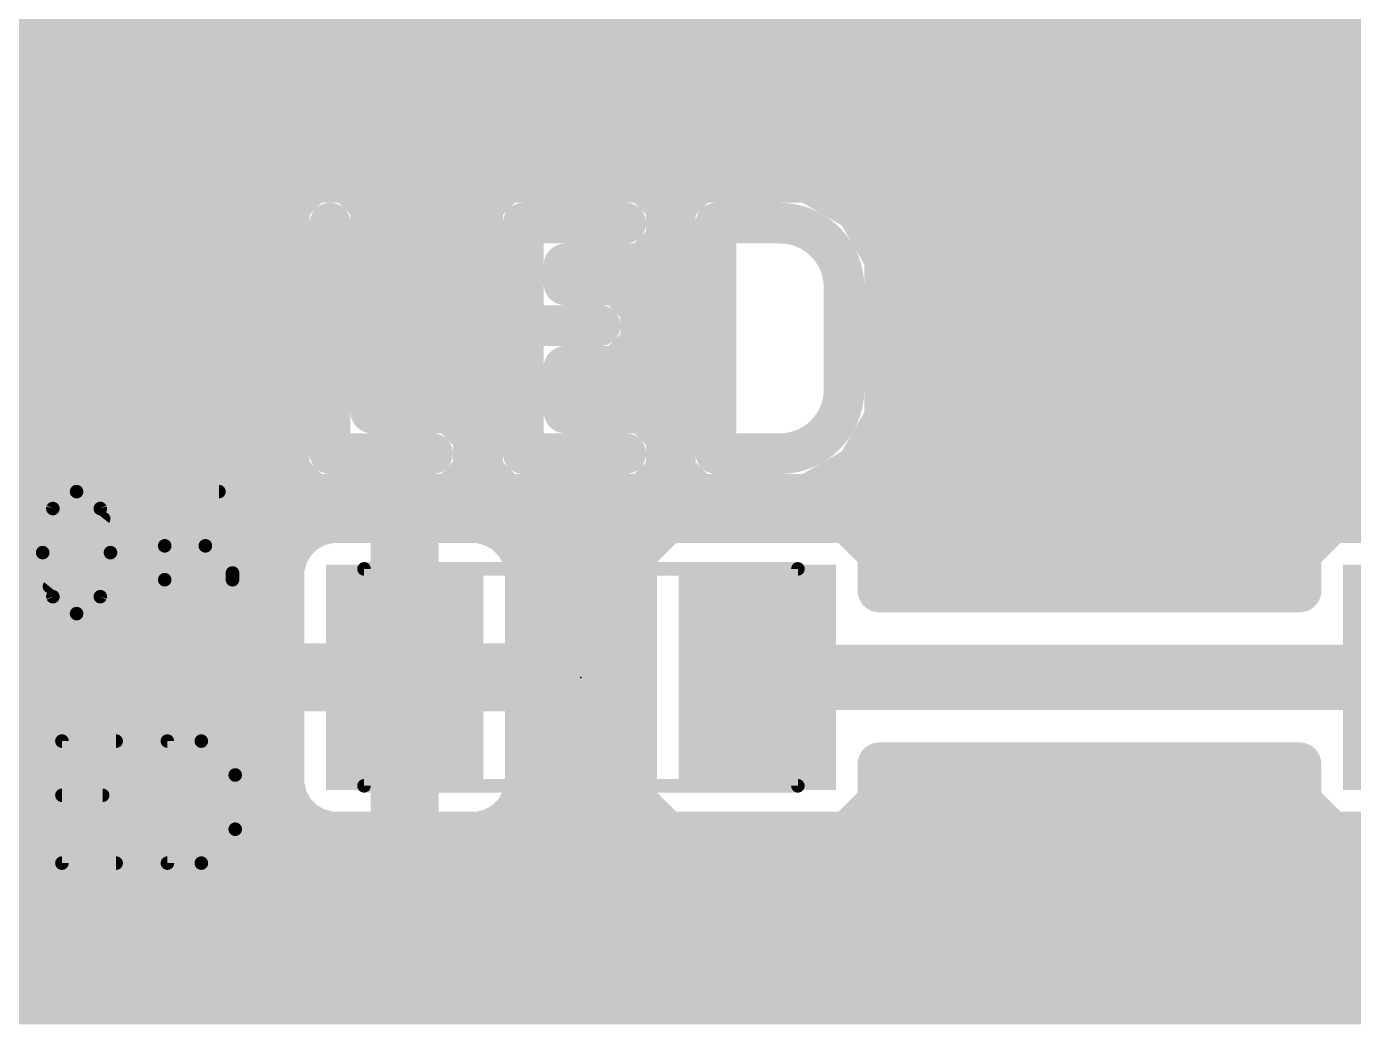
# Model space of a CAD drawing. Extents: x -2.6 to 72.5, y 2.5 to 55.9.
# Drawn here: x 18.3 to 30.73, y 22.15 to 31.5 of the extents above; entities that cross this region are included whole.
import ezdxf

# ---------------------------------------------------------------- set-up
doc = ezdxf.new("R2010")
doc.units = 0
for name, color, linetype in [('1', 12, 'CONTINUOUS'), ('21', 253, 'CONTINUOUS'), ('23', 53, 'CONTINUOUS'), ('25', 253, 'CONTINUOUS'), ('27', 253, 'CONTINUOUS'), ('29', 253, 'CONTINUOUS'), ('31', 253, 'CONTINUOUS'), ('41', 12, 'CONTINUOUS')]:
    doc.layers.add(name, color=color, linetype=linetype)

# ---------------------------------------------------------------- blocks, each defined once
blk = doc.blocks.new('RECT')
blk.add_solid([(-0.5, -0.5), (0.5, -0.5), (-0.5, 0.5), (0.5, 0.5)])

msp = doc.modelspace()

# ---------------------------------------------------------------- linework, layer by layer
at = {"layer": '1'}
for points, const_width in [([(5.0927, 31.6992), (39.8207, 31.6992)], 0.4064), ([(5.0927, 31.2928), (39.4143, 31.2928)], 0.4064), ([(5.0927, 30.8864), (39.0079, 30.8864)], 0.4064), ([(5.0927, 30.48), (38.6015, 30.48)], 0.4064), ([(5.0927, 30.0736), (38.1951, 30.0736)], 0.4064), ([(20.9824, 30.0482), (20.7518, 29.8176)], 0.4064), ([(21.3086, 30.0482), (20.9824, 30.0482)], 0.4064), ([(21.5392, 29.8176), (21.3086, 30.0482)], 0.4064), ([(22.7919, 30.0482), (22.5613, 29.8176)], 0.4064), ([(24.0776, 30.0482), (22.7919, 30.0482)], 0.4064), ([(24.3082, 29.8176), (24.0776, 30.0482)], 0.4064), ([(24.5964, 30.0482), (24.3658, 29.8176)], 0.4064), ([(25.6254, 30.0482), (24.5964, 30.0482)], 0.4064), ([(26.0864, 29.782), (25.6254, 30.0482)], 0.4064), ([(20.7518, 29.8176), (20.7518, 27.3324)], 0.4064), ([(21.5392, 27.8892), (21.5392, 29.8176)], 0.4064), ([(22.5613, 29.8176), (22.5613, 27.3324)], 0.4064), ([(24.3082, 29.4914), (24.3082, 29.8176)], 0.4064), ([(24.3658, 29.8176), (24.3658, 27.3324)], 0.4064), ([(26.3526, 29.321), (26.0864, 29.782)], 0.4064), ([(26.0864, 29.782), (26.0864, 29.782)], 0.4064), ([(26.0864, 29.782), (26.0864, 29.782)], 0.4064), ([(5.0927, 29.6672), (20.7518, 29.6672)], 0.4064), ([(21.5392, 29.6672), (22.5613, 29.6672)], 0.4064), ([(24.3082, 29.6672), (24.3658, 29.6672)], 0.4064), ([(26.1527, 29.6672), (37.7887, 29.6672)], 0.4064), ([(24.0776, 29.2608), (24.3082, 29.4914)], 0.4064), ([(5.0927, 29.2608), (20.7518, 29.2608)], 0.4064), ([(21.5392, 29.2608), (22.5613, 29.2608)], 0.4064), ([(23.3487, 29.0886), (23.3487, 29.2608)], 0.4064), ([(23.3487, 29.2608), (24.0776, 29.2608)], 0.4064), ([(24.0776, 29.2608), (24.3658, 29.2608)], 0.4064), ([(26.3526, 29.321), (26.3526, 29.321)], 0.4064), ([(26.3526, 29.2179), (26.3526, 29.321)], 0.4064), ([(26.3526, 29.2608), (37.3823, 29.2608)], 0.4064), ([(26.3526, 27.829), (26.3526, 29.2179)], 0.4064), ([(23.8377, 29.0886), (23.3487, 29.0886)], 0.4064), ([(24.0684, 28.858), (23.8377, 29.0886)], 0.4064), ([(5.0927, 28.8544), (20.7518, 28.8544)], 0.4064), ([(21.5392, 28.8544), (22.5613, 28.8544)], 0.4064), ([(24.0684, 28.5319), (24.0684, 28.858)], 0.4064), ([(24.0684, 28.8544), (24.3658, 28.8544)], 0.4064), ([(26.3526, 28.8544), (36.9759, 28.8544)], 0.4064), ([(23.8377, 28.3012), (24.0684, 28.5319)], 0.4064), ([(5.0927, 28.448), (20.7518, 28.448)], 0.4064), ([(21.5392, 28.448), (22.5613, 28.448)], 0.4064), ([(23.9845, 28.448), (24.3658, 28.448)], 0.4064), ([(26.3526, 28.448), (36.5695, 28.448)], 0.4064), ([(23.3487, 27.8892), (23.3487, 28.3012)], 0.4064), ([(23.3487, 28.3012), (23.8377, 28.3012)], 0.4064), ([(5.0927, 28.0416), (20.7518, 28.0416)], 0.4064), ([(21.5392, 28.0416), (22.5613, 28.0416)], 0.4064), ([(23.3487, 28.0416), (24.3658, 28.0416)], 0.4064), ([(26.3526, 28.0416), (36.1631, 28.0416)], 0.4064), ([(22.2681, 27.8892), (21.5392, 27.8892)], 0.4064), ([(22.4988, 27.6586), (22.2681, 27.8892)], 0.4064), ([(24.0776, 27.8892), (23.3487, 27.8892)], 0.4064), ([(24.3082, 27.6586), (24.0776, 27.8892)], 0.4064), ([(26.0864, 27.368), (26.3526, 27.829)], 0.4064), ([(22.4988, 27.3324), (22.4988, 27.6586)], 0.4064), ([(24.3082, 27.3324), (24.3082, 27.6586)], 0.4064), ([(5.0927, 27.6352), (20.7518, 27.6352)], 0.4064), ([(22.4988, 27.6352), (22.5613, 27.6352)], 0.4064), ([(24.3082, 27.6352), (24.3658, 27.6352)], 0.4064), ([(26.2407, 27.6352), (35.7567, 27.6352)], 0.4064), ([(20.7518, 27.3324), (20.9824, 27.1018)], 0.4064), ([(22.2681, 27.1018), (22.4988, 27.3324)], 0.4064), ([(22.5613, 27.3324), (22.7919, 27.1018)], 0.4064), ([(24.0776, 27.1018), (24.3082, 27.3324)], 0.4064), ([(24.3658, 27.3324), (24.5964, 27.1018)], 0.4064), ([(25.6254, 27.1018), (26.0864, 27.368)], 0.4064), ([(26.0864, 27.368), (26.0864, 27.368)], 0.4064), ([(26.0864, 27.368), (26.0864, 27.368)], 0.4064), ([(5.0927, 27.2288), (20.8554, 27.2288)], 0.4064), ([(22.3951, 27.2288), (22.6649, 27.2288)], 0.4064), ([(24.2046, 27.2288), (24.4694, 27.2288)], 0.4064), ([(25.8454, 27.2288), (35.3503, 27.2288)], 0.4064), ([(20.9824, 27.1018), (22.2681, 27.1018)], 0.4064), ([(22.7919, 27.1018), (23.1181, 27.1018)], 0.4064), ([(23.1181, 27.1018), (24.0776, 27.1018)], 0.4064), ([(24.5964, 27.1018), (25.1961, 27.1018)], 0.4064), ([(25.1961, 27.1018), (25.1961, 27.1018)], 0.4064), ([(25.1961, 27.1018), (25.6254, 27.1018)], 0.4064), ([(5.0927, 26.8224), (21.0069, 26.8224)], 0.4064), ([(21.0129, 26.8259), (20.8971, 26.759)], 0.4064), ([(21.1421, 26.8605), (21.0129, 26.8259)], 0.4064), ([(21.7297, 26.8605), (21.1421, 26.8605)], 0.4064), ([(21.7297, 25.5143), (21.7297, 26.8605)], 0.4064), ([(21.7297, 26.8224), (21.9583, 26.8224)], 0.4064), ([(22.5459, 26.8605), (21.9583, 26.8605)], 0.4064), ([(21.9583, 26.8605), (21.9583, 25.5143)], 0.4064), ([(22.6751, 26.8259), (22.5459, 26.8605)], 0.4064), ([(22.7909, 26.759), (22.6751, 26.8259)], 0.4064), ([(22.6811, 26.8224), (24.2625, 26.8224)], 0.4064), ([(24.3006, 26.8605), (24.003, 26.5629)], 0.4064), ([(25.9914, 26.8605), (24.3006, 26.8605)], 0.4064), ([(26.289, 26.5629), (25.9914, 26.8605)], 0.4064), ([(26.0295, 26.8224), (30.4855, 26.8224)], 0.4064), ([(30.5236, 26.8605), (30.226, 26.5629)], 0.4064), ([(32.2144, 26.8605), (30.5236, 26.8605)], 0.4064), ([(20.8025, 26.6644), (20.7356, 26.5486)], 0.4064), ([(20.8971, 26.759), (20.8025, 26.6644)], 0.4064), ([(22.8855, 26.6644), (22.7909, 26.759)], 0.4064), ([(22.9524, 26.5486), (22.8855, 26.6644)], 0.4064), ([(20.7356, 26.5486), (20.701, 26.4194)], 0.4064), ([(22.987, 26.4194), (22.9524, 26.5486)], 0.4064), ([(24.003, 26.5629), (24.003, 24.2371)], 0.4064), ([(26.289, 26.2128), (26.289, 26.5629)], 0.4064), ([(30.226, 26.5629), (30.226, 26.2128)], 0.4064), ([(5.0927, 26.416), (20.701, 26.416)], 0.4064), ([(20.701, 26.4194), (20.701, 25.5143)], 0.4064), ([(21.7297, 26.416), (21.9583, 26.416)], 0.4064), ([(22.987, 25.5143), (22.987, 26.4194)], 0.4064), ([(22.987, 26.416), (24.003, 26.416)], 0.4064), ([(26.289, 26.416), (30.226, 26.416)], 0.4064), ([(30.226, 26.2128), (26.289, 26.2128)], 0.4064), ([(5.0927, 26.0096), (20.701, 26.0096)], 0.4064), ([(21.7297, 26.0096), (21.9583, 26.0096)], 0.4064), ([(22.987, 26.0096), (24.003, 26.0096)], 0.4064), ([(5.0927, 25.6032), (20.701, 25.6032)], 0.4064), ([(21.7297, 25.6032), (21.9583, 25.6032)], 0.4064), ([(22.987, 25.6032), (24.003, 25.6032)], 0.4064), ([(20.701, 25.5143), (21.7297, 25.5143)], 0.4064), ([(21.9583, 25.5143), (21.7297, 25.5143)], 0.4064), ([(21.7297, 25.5143), (21.7297, 25.2857)], 0.4064), ([(21.9583, 25.2857), (21.9583, 25.5143)], 0.4064), ([(21.9583, 25.5143), (22.987, 25.5143)], 0.4064), ([(25.146, 25.4), (31.369, 25.4)], 0.6096), ([(21.7297, 25.2857), (20.701, 25.2857)], 0.4064), ([(20.701, 25.2857), (20.701, 24.3806)], 0.4064), ([(21.7297, 23.9395), (21.7297, 25.2857)], 0.4064), ([(21.7297, 25.2857), (21.9583, 25.2857)], 0.4064), ([(21.9583, 25.2857), (21.9583, 23.9395)], 0.4064), ([(22.987, 25.2857), (21.9583, 25.2857)], 0.4064), ([(22.987, 24.3806), (22.987, 25.2857)], 0.4064), ([(5.0927, 25.1968), (20.701, 25.1968)], 0.4064), ([(21.7297, 25.1968), (21.9583, 25.1968)], 0.4064), ([(22.987, 25.1968), (24.003, 25.1968)], 0.4064), ([(5.0927, 24.7904), (20.701, 24.7904)], 0.4064), ([(21.7297, 24.7904), (21.9583, 24.7904)], 0.4064), ([(22.987, 24.7904), (24.003, 24.7904)], 0.4064), ([(26.289, 24.2371), (26.289, 24.5872)], 0.4064), ([(26.289, 24.5872), (30.226, 24.5872)], 0.4064), ([(30.226, 24.5872), (30.226, 24.2371)], 0.4064), ([(5.0927, 24.384), (20.701, 24.384)], 0.4064), ([(20.701, 24.3806), (20.7356, 24.2514)], 0.4064), ([(21.7297, 24.384), (21.9583, 24.384)], 0.4064), ([(22.9524, 24.2514), (22.987, 24.3806)], 0.4064), ([(22.987, 24.384), (24.003, 24.384)], 0.4064), ([(26.289, 24.384), (30.226, 24.384)], 0.4064), ([(20.7356, 24.2514), (20.8025, 24.1356)], 0.4064), ([(22.8855, 24.1356), (22.9524, 24.2514)], 0.4064), ([(24.003, 24.2371), (24.3006, 23.9395)], 0.4064), ([(25.9914, 23.9395), (26.289, 24.2371)], 0.4064), ([(30.226, 24.2371), (30.5236, 23.9395)], 0.4064), ([(20.8025, 24.1356), (20.8971, 24.041)], 0.4064), ([(20.8971, 24.041), (21.0129, 23.9741)], 0.4064), ([(22.6751, 23.9741), (22.7909, 24.041)], 0.4064), ([(22.7909, 24.041), (22.8855, 24.1356)], 0.4064), ([(5.0927, 23.9776), (21.0069, 23.9776)], 0.4064), ([(21.0129, 23.9741), (21.1421, 23.9395)], 0.4064), ([(21.1421, 23.9395), (21.7297, 23.9395)], 0.4064), ([(21.7297, 23.9776), (21.9583, 23.9776)], 0.4064), ([(21.9583, 23.9395), (22.5459, 23.9395)], 0.4064), ([(22.5459, 23.9395), (22.6751, 23.9741)], 0.4064), ([(22.6811, 23.9776), (24.2625, 23.9776)], 0.4064), ([(24.3006, 23.9395), (25.9914, 23.9395)], 0.4064), ([(26.0295, 23.9776), (30.4855, 23.9776)], 0.4064), ([(30.5236, 23.9395), (32.2144, 23.9395)], 0.4064), ([(5.0927, 23.5712), (41.8527, 23.5712)], 0.4064), ([(5.0927, 23.1648), (41.4463, 23.1648)], 0.4064), ([(5.0927, 22.7584), (41.146, 22.7584)], 0.4064), ([(5.0927, 22.352), (41.0972, 22.352)], 0.4064)]:
    msp.add_lwpolyline(points, dxfattribs=dict(at, const_width=const_width))
for points, const_width in [([(20.9824, 30.1498, 1), (20.9824, 29.9466)], 0.2032), ([(21.0543, 29.9764, 1), (20.9106, 30.12)], 0.2032), ([(21.3804, 30.12, 1), (21.2367, 29.9764)], 0.2032), ([(21.3086, 29.9466, 1), (21.3086, 30.1498)], 0.2032), ([(22.7919, 30.1498, 1), (22.7919, 29.9466)], 0.2032), ([(22.8638, 29.9764, 1), (22.7201, 30.12)], 0.2032), ([(24.1495, 30.12, 1), (24.0058, 29.9764)], 0.2032), ([(24.0776, 29.9466, 1), (24.0776, 30.1498)], 0.2032), ([(24.5964, 30.1498, 1), (24.5964, 29.9466)], 0.2032), ([(24.6682, 29.9764, 1), (24.5246, 30.12)], 0.2032), ([(25.6762, 30.1362, 1), (25.5746, 29.9602)], 0.2032), ([(25.6254, 29.9466, 1), (25.6254, 30.1498)], 0.2032), ([(20.8534, 29.8176, 1), (20.6502, 29.8176)], 0.2032), ([(20.68, 29.8894, 1), (20.8236, 29.7457)], 0.2032), ([(21.6408, 29.8176, 1), (21.4376, 29.8176)], 0.2032), ([(21.4674, 29.7457, 1), (21.611, 29.8894)], 0.2032), ([(22.4894, 29.8894, 1), (22.6331, 29.7457)], 0.2032), ([(22.6629, 29.8176, 1), (22.4597, 29.8176)], 0.2032), ([(24.4098, 29.8176, 1), (24.2066, 29.8176)], 0.2032), ([(24.2364, 29.7457, 1), (24.3801, 29.8894)], 0.2032), ([(24.2939, 29.8894, 1), (24.4376, 29.7457)], 0.2032), ([(24.4674, 29.8176, 1), (24.2642, 29.8176)], 0.2032), ([(26.1744, 29.8328, 1), (25.9984, 29.7312)], 0.2032), ([(26.188, 29.782, 1), (25.9848, 29.782)], 0.2032), ([(26.0864, 29.8836, 1), (26.0864, 29.6804)], 0.2032), ([(26.0356, 29.694, 1), (26.1372, 29.87)], 0.2032), ([(26.0864, 29.6804, 1), (26.0864, 29.8836)], 0.2032), ([(20.7518, 29.5656, 1), (20.7518, 29.7688)], 0.2032), ([(21.5392, 29.7688, 1), (21.5392, 29.5656)], 0.2032), ([(22.5613, 29.5656, 1), (22.5613, 29.7688)], 0.2032), ([(24.3082, 29.7688, 1), (24.3082, 29.5656)], 0.2032), ([(24.3658, 29.5656, 1), (24.3658, 29.7688)], 0.2032), ([(25.9848, 29.782, 1), (26.188, 29.782)], 0.2032), ([(26.1527, 29.7688, 1), (26.1527, 29.5656)], 0.2032), ([(24.2066, 29.4914, 1), (24.4098, 29.4914)], 0.2032), ([(24.3801, 29.4196, 1), (24.2364, 29.5633)], 0.2032), ([(20.7518, 29.1592, 1), (20.7518, 29.3624)], 0.2032), ([(21.5392, 29.3624, 1), (21.5392, 29.1592)], 0.2032), ([(22.5613, 29.1592, 1), (22.5613, 29.3624)], 0.2032), ([(23.4503, 29.2608, 1), (23.2471, 29.2608)], 0.2032), ([(23.3487, 29.3624, 1), (23.3487, 29.1592)], 0.2032), ([(24.0776, 29.3624, 1), (24.0776, 29.1592)], 0.2032), ([(24.0776, 29.1592, 1), (24.0776, 29.3624)], 0.2032), ([(24.3658, 29.1592, 1), (24.3658, 29.3624)], 0.2032), ([(26.4542, 29.321, 1), (26.251, 29.321)], 0.2032), ([(26.4542, 29.321, 1), (26.251, 29.321)], 0.2032), ([(26.3526, 29.3624, 1), (26.3526, 29.1592)], 0.2032), ([(26.2646, 29.2702, 1), (26.4406, 29.3718)], 0.2032), ([(24.0058, 29.3326, 1), (24.1495, 29.189)], 0.2032), ([(26.251, 29.321, 1), (26.4542, 29.321)], 0.2032), ([(26.4542, 29.2179, 1), (26.251, 29.2179)], 0.2032), ([(23.3487, 29.1902, 1), (23.3487, 28.987)], 0.2032), ([(23.9096, 29.1605, 1), (23.7659, 29.0168)], 0.2032), ([(23.8377, 28.987, 1), (23.8377, 29.1902)], 0.2032), ([(26.251, 29.2179, 1), (26.4542, 29.2179)], 0.2032), ([(23.2471, 29.0886, 1), (23.4503, 29.0886)], 0.2032), ([(20.7518, 28.7528, 1), (20.7518, 28.956)], 0.2032), ([(21.5392, 28.956, 1), (21.5392, 28.7528)], 0.2032), ([(22.5613, 28.7528, 1), (22.5613, 28.956)], 0.2032), ([(24.17, 28.858, 1), (23.9668, 28.858)], 0.2032), ([(24.0684, 28.956, 1), (24.0684, 28.7528)], 0.2032), ([(23.9965, 28.7862, 1), (24.1402, 28.9299)], 0.2032), ([(24.3658, 28.7528, 1), (24.3658, 28.956)], 0.2032), ([(26.3526, 28.956, 1), (26.3526, 28.7528)], 0.2032), ([(24.1402, 28.46, 1), (23.9965, 28.6037)], 0.2032), ([(20.7518, 28.3464, 1), (20.7518, 28.5496)], 0.2032), ([(21.5392, 28.5496, 1), (21.5392, 28.3464)], 0.2032), ([(22.5613, 28.3464, 1), (22.5613, 28.5496)], 0.2032), ([(23.9845, 28.5496, 1), (23.9845, 28.3464)], 0.2032), ([(23.9668, 28.5319, 1), (24.17, 28.5319)], 0.2032), ([(24.3658, 28.3464, 1), (24.3658, 28.5496)], 0.2032), ([(26.3526, 28.5496, 1), (26.3526, 28.3464)], 0.2032), ([(23.4503, 28.3012, 1), (23.2471, 28.3012)], 0.2032), ([(23.3487, 28.4028, 1), (23.3487, 28.1996)], 0.2032), ([(23.7659, 28.3731, 1), (23.9096, 28.2294)], 0.2032), ([(23.8377, 28.1996, 1), (23.8377, 28.4028)], 0.2032), ([(20.7518, 27.94, 1), (20.7518, 28.1432)], 0.2032), ([(21.5392, 28.1432, 1), (21.5392, 27.94)], 0.2032), ([(22.5613, 27.94, 1), (22.5613, 28.1432)], 0.2032), ([(23.3487, 28.1432, 1), (23.3487, 27.94)], 0.2032), ([(24.3658, 27.94, 1), (24.3658, 28.1432)], 0.2032), ([(26.3526, 28.1432, 1), (26.3526, 27.94)], 0.2032), ([(21.5392, 27.9908, 1), (21.5392, 27.7876)], 0.2032), ([(22.34, 27.961, 1), (22.1963, 27.8174)], 0.2032), ([(22.2681, 27.7876, 1), (22.2681, 27.9908)], 0.2032), ([(23.3487, 27.9908, 1), (23.3487, 27.7876)], 0.2032), ([(24.1495, 27.961, 1), (24.0058, 27.8174)], 0.2032), ([(24.0776, 27.7876, 1), (24.0776, 27.9908)], 0.2032), ([(21.4376, 27.8892, 1), (21.6408, 27.8892)], 0.2032), ([(23.2471, 27.8892, 1), (23.4503, 27.8892)], 0.2032), ([(26.4406, 27.7782, 1), (26.2646, 27.8798)], 0.2032), ([(22.6004, 27.6586, 1), (22.3971, 27.6586)], 0.2032), ([(24.4098, 27.6586, 1), (24.2066, 27.6586)], 0.2032), ([(26.251, 27.829, 1), (26.4542, 27.829)], 0.2032), ([(20.7518, 27.5336, 1), (20.7518, 27.7368)], 0.2032), ([(22.4988, 27.7368, 1), (22.4988, 27.5336)], 0.2032), ([(22.4269, 27.5867, 1), (22.5706, 27.7304)], 0.2032), ([(22.5613, 27.5336, 1), (22.5613, 27.7368)], 0.2032), ([(24.3082, 27.7368, 1), (24.3082, 27.5336)], 0.2032), ([(24.2364, 27.5867, 1), (24.3801, 27.7304)], 0.2032), ([(24.3658, 27.5336, 1), (24.3658, 27.7368)], 0.2032), ([(26.2407, 27.7368, 1), (26.2407, 27.5336)], 0.2032), ([(20.8236, 27.4043, 1), (20.68, 27.2606)], 0.2032), ([(22.5706, 27.2606, 1), (22.4269, 27.4043)], 0.2032), ([(22.6331, 27.4043, 1), (22.4894, 27.2606)], 0.2032), ([(24.3801, 27.2606, 1), (24.2364, 27.4043)], 0.2032), ([(24.4376, 27.4043, 1), (24.2939, 27.2606)], 0.2032), ([(26.0864, 27.4696, 1), (26.0864, 27.2664)], 0.2032), ([(26.188, 27.368, 1), (25.9848, 27.368)], 0.2032), ([(25.9984, 27.4188, 1), (26.1744, 27.3172)], 0.2032), ([(25.9848, 27.368, 1), (26.188, 27.368)], 0.2032), ([(26.1372, 27.28, 1), (26.0356, 27.456)], 0.2032), ([(26.0864, 27.2664, 1), (26.0864, 27.4696)], 0.2032), ([(20.6502, 27.3324, 1), (20.8534, 27.3324)], 0.2032), ([(20.8554, 27.1272, 1), (20.8554, 27.3304)], 0.2032), ([(22.3951, 27.3304, 1), (22.3951, 27.1272)], 0.2032), ([(22.3971, 27.3324, 1), (22.6004, 27.3324)], 0.2032), ([(22.4597, 27.3324, 1), (22.6629, 27.3324)], 0.2032), ([(22.6649, 27.1272, 1), (22.6649, 27.3304)], 0.2032), ([(24.2046, 27.3304, 1), (24.2046, 27.1272)], 0.2032), ([(24.2066, 27.3324, 1), (24.4098, 27.3324)], 0.2032), ([(24.2642, 27.3324, 1), (24.4674, 27.3324)], 0.2032), ([(24.4694, 27.1272, 1), (24.4694, 27.3304)], 0.2032), ([(25.8454, 27.3304, 1), (25.8454, 27.1272)], 0.2032), ([(20.9824, 27.2034, 1), (20.9824, 27.0002)], 0.2032), ([(20.9106, 27.03, 1), (21.0543, 27.1736)], 0.2032), ([(22.1963, 27.1736, 1), (22.34, 27.03)], 0.2032), ([(22.2681, 27.0002, 1), (22.2681, 27.2034)], 0.2032), ([(22.7919, 27.2034, 1), (22.7919, 27.0002)], 0.2032), ([(22.7201, 27.03, 1), (22.8638, 27.1736)], 0.2032), ([(23.1181, 27.2034, 1), (23.1181, 27.0002)], 0.2032), ([(23.1181, 27.0002, 1), (23.1181, 27.2034)], 0.2032), ([(24.0058, 27.1736, 1), (24.1495, 27.03)], 0.2032), ([(24.0776, 27.0002, 1), (24.0776, 27.2034)], 0.2032), ([(24.5964, 27.2034, 1), (24.5964, 27.0002)], 0.2032), ([(24.5246, 27.03, 1), (24.6682, 27.1736)], 0.2032), ([(25.1961, 27.2034, 1), (25.1961, 27.0002)], 0.2032), ([(25.268, 27.1736, 1), (25.1243, 27.03)], 0.2032), ([(25.1243, 27.03, 1), (25.268, 27.1736)], 0.2032), ([(25.1961, 27.0002, 1), (25.1961, 27.2034)], 0.2032), ([(25.5746, 27.1898, 1), (25.6762, 27.0138)], 0.2032), ([(25.6254, 27.0002, 1), (25.6254, 27.2034)], 0.2032), ([(20.9866, 26.924, 1), (21.0392, 26.7277)], 0.2032), ([(21.0637, 26.7379, 1), (20.9621, 26.9139)], 0.2032), ([(21.0069, 26.7208, 1), (21.0069, 26.924)], 0.2032), ([(21.1421, 26.9621, 1), (21.1421, 26.7589)], 0.2032), ([(21.1684, 26.7624, 1), (21.1158, 26.9586)], 0.2032), ([(21.8313, 26.8605, 1), (21.6281, 26.8605)], 0.2032), ([(21.7297, 26.924, 1), (21.7297, 26.7208)], 0.2032), ([(21.7297, 26.7589, 1), (21.7297, 26.9621)], 0.2032), ([(21.9583, 26.9621, 1), (21.9583, 26.7589)], 0.2032), ([(22.0599, 26.8605, 1), (21.8567, 26.8605)], 0.2032), ([(21.9583, 26.7208, 1), (21.9583, 26.924)], 0.2032), ([(22.5722, 26.9586, 1), (22.5196, 26.7624)], 0.2032), ([(22.5459, 26.7589, 1), (22.5459, 26.9621)], 0.2032), ([(22.7259, 26.9139, 1), (22.6243, 26.7379)], 0.2032), ([(22.6811, 26.924, 1), (22.6811, 26.7208)], 0.2032), ([(22.6488, 26.7277, 1), (22.7014, 26.924)], 0.2032), ([(24.3006, 26.9621, 1), (24.3006, 26.7589)], 0.2032), ([(24.3724, 26.7887, 1), (24.2287, 26.9323)], 0.2032), ([(24.2625, 26.7208, 1), (24.2625, 26.924)], 0.2032), ([(26.0633, 26.9323, 1), (25.9196, 26.7887)], 0.2032), ([(26.0295, 26.924, 1), (26.0295, 26.7208)], 0.2032), ([(25.9914, 26.7589, 1), (25.9914, 26.9621)], 0.2032), ([(30.5236, 26.9621, 1), (30.5236, 26.7589)], 0.2032), ([(30.5954, 26.7887, 1), (30.4517, 26.9323)], 0.2032), ([(30.4855, 26.7208, 1), (30.4855, 26.924)], 0.2032), ([(20.8905, 26.6136, 1), (20.7145, 26.7152)], 0.2032), ([(20.8463, 26.847, 1), (20.9479, 26.671)], 0.2032), ([(20.9689, 26.6872, 1), (20.8252, 26.8308)], 0.2032), ([(22.8628, 26.8308, 1), (22.7191, 26.6872)], 0.2032), ([(22.7401, 26.671, 1), (22.8417, 26.847)], 0.2032), ([(22.9735, 26.7152, 1), (22.7975, 26.6136)], 0.2032), ([(20.8338, 26.5223, 1), (20.6375, 26.5749)], 0.2032), ([(20.7307, 26.7363, 1), (20.8743, 26.5926)], 0.2032), ([(22.8137, 26.5926, 1), (22.9573, 26.7363)], 0.2032), ([(23.0505, 26.5749, 1), (22.8542, 26.5223)], 0.2032), ([(24.1046, 26.5629, 1), (23.9014, 26.5629)], 0.2032), ([(23.9312, 26.6348, 1), (24.0748, 26.4911)], 0.2032), ([(26.3906, 26.5629, 1), (26.1874, 26.5629)], 0.2032), ([(26.2172, 26.4911, 1), (26.3608, 26.6348)], 0.2032), ([(30.3276, 26.5629, 1), (30.1244, 26.5629)], 0.2032), ([(30.1542, 26.6348, 1), (30.2978, 26.4911)], 0.2032), ([(20.8026, 26.4194, 1), (20.5994, 26.4194)], 0.2032), ([(20.6476, 26.5994, 1), (20.8236, 26.4978)], 0.2032), ([(20.701, 26.3144, 1), (20.701, 26.5176)], 0.2032), ([(21.7297, 26.5176, 1), (21.7297, 26.3144)], 0.2032), ([(21.9583, 26.3144, 1), (21.9583, 26.5176)], 0.2032), ([(22.8644, 26.4978, 1), (23.0404, 26.5994)], 0.2032), ([(23.0886, 26.4194, 1), (22.8854, 26.4194)], 0.2032), ([(22.987, 26.5176, 1), (22.987, 26.3144)], 0.2032), ([(24.003, 26.3144, 1), (24.003, 26.5176)], 0.2032), ([(26.289, 26.5176, 1), (26.289, 26.3144)], 0.2032), ([(30.226, 26.3144, 1), (30.226, 26.5176)], 0.2032), ([(20.6029, 26.4457, 1), (20.7991, 26.3931)], 0.2032), ([(22.8889, 26.3931, 1), (23.0851, 26.4457)], 0.2032), ([(26.289, 26.3144, 1), (26.289, 26.1112)], 0.2032), ([(30.226, 26.1112, 1), (30.226, 26.3144)], 0.2032), ([(26.1874, 26.2128, 1), (26.3906, 26.2128)], 0.2032), ([(30.1244, 26.2128, 1), (30.3276, 26.2128)], 0.2032), ([(20.701, 25.908, 1), (20.701, 26.1112)], 0.2032), ([(21.7297, 26.1112, 1), (21.7297, 25.908)], 0.2032), ([(21.9583, 25.908, 1), (21.9583, 26.1112)], 0.2032), ([(22.987, 26.1112, 1), (22.987, 25.908)], 0.2032), ([(24.003, 25.908, 1), (24.003, 26.1112)], 0.2032), ([(20.701, 25.5016, 1), (20.701, 25.7048)], 0.2032), ([(21.7297, 25.7048, 1), (21.7297, 25.5016)], 0.2032), ([(21.9583, 25.5016, 1), (21.9583, 25.7048)], 0.2032), ([(22.987, 25.7048, 1), (22.987, 25.5016)], 0.2032), ([(24.003, 25.5016, 1), (24.003, 25.7048)], 0.2032), ([(20.701, 25.6159, 1), (20.701, 25.4127)], 0.2032), ([(20.5994, 25.5143, 1), (20.8026, 25.5143)], 0.2032), ([(21.7297, 25.6159, 1), (21.7297, 25.4127)], 0.2032), ([(21.8313, 25.5143, 1), (21.6281, 25.5143)], 0.2032), ([(21.6281, 25.5143, 1), (21.8313, 25.5143)], 0.2032), ([(21.7297, 25.4127, 1), (21.7297, 25.6159)], 0.2032), ([(22.0599, 25.5143, 1), (21.8567, 25.5143)], 0.2032), ([(21.9583, 25.6159, 1), (21.9583, 25.4127)], 0.2032), ([(21.8567, 25.5143, 1), (22.0599, 25.5143)], 0.2032), ([(21.9583, 25.4127, 1), (21.9583, 25.6159)], 0.2032), ([(22.8854, 25.5143, 1), (23.0886, 25.5143)], 0.2032), ([(22.987, 25.4127, 1), (22.987, 25.6159)], 0.2032), ([(25.146, 25.5524, 1), (25.146, 25.2476)], 0.3048), ([(20.701, 25.3873, 1), (20.701, 25.1841)], 0.2032), ([(20.8026, 25.2857, 1), (20.5994, 25.2857)], 0.2032), ([(21.8313, 25.2857, 1), (21.6281, 25.2857)], 0.2032), ([(21.7297, 25.3873, 1), (21.7297, 25.1841)], 0.2032), ([(21.7297, 25.1841, 1), (21.7297, 25.3873)], 0.2032), ([(22.0599, 25.2857, 1), (21.8567, 25.2857)], 0.2032), ([(21.9583, 25.3873, 1), (21.9583, 25.1841)], 0.2032), ([(21.9583, 25.1841, 1), (21.9583, 25.3873)], 0.2032), ([(23.0886, 25.2857, 1), (22.8854, 25.2857)], 0.2032), ([(22.987, 25.1841, 1), (22.987, 25.3873)], 0.2032), ([(20.701, 25.0952, 1), (20.701, 25.2984)], 0.2032), ([(21.7297, 25.2984, 1), (21.7297, 25.0952)], 0.2032), ([(21.6281, 25.2857, 1), (21.8313, 25.2857)], 0.2032), ([(21.8567, 25.2857, 1), (22.0599, 25.2857)], 0.2032), ([(21.9583, 25.0952, 1), (21.9583, 25.2984)], 0.2032), ([(22.987, 25.2984, 1), (22.987, 25.0952)], 0.2032), ([(24.003, 25.0952, 1), (24.003, 25.2984)], 0.2032), ([(20.701, 24.6888, 1), (20.701, 24.892)], 0.2032), ([(21.7297, 24.892, 1), (21.7297, 24.6888)], 0.2032), ([(21.9583, 24.6888, 1), (21.9583, 24.892)], 0.2032), ([(22.987, 24.892, 1), (22.987, 24.6888)], 0.2032), ([(24.003, 24.6888, 1), (24.003, 24.892)], 0.2032), ([(26.3906, 24.5872, 1), (26.1874, 24.5872)], 0.2032), ([(26.289, 24.6888, 1), (26.289, 24.4856)], 0.2032), ([(30.3276, 24.5872, 1), (30.1244, 24.5872)], 0.2032), ([(30.226, 24.4856, 1), (30.226, 24.6888)], 0.2032), ([(20.7991, 24.4069, 1), (20.6029, 24.3543)], 0.2032), ([(20.701, 24.2824, 1), (20.701, 24.4856)], 0.2032), ([(21.7297, 24.4856, 1), (21.7297, 24.2824)], 0.2032), ([(21.9583, 24.2824, 1), (21.9583, 24.4856)], 0.2032), ([(22.987, 24.4856, 1), (22.987, 24.2824)], 0.2032), ([(23.0851, 24.3543, 1), (22.8889, 24.4069)], 0.2032), ([(24.003, 24.2824, 1), (24.003, 24.4856)], 0.2032), ([(26.289, 24.4856, 1), (26.289, 24.2824)], 0.2032), ([(30.226, 24.2824, 1), (30.226, 24.4856)], 0.2032), ([(20.5994, 24.3806, 1), (20.8026, 24.3806)], 0.2032), ([(20.8236, 24.3022, 1), (20.6476, 24.2006)], 0.2032), ([(20.6375, 24.2251, 1), (20.8338, 24.2777)], 0.2032), ([(22.8542, 24.2777, 1), (23.0505, 24.2251)], 0.2032), ([(23.0404, 24.2006, 1), (22.8644, 24.3022)], 0.2032), ([(22.8854, 24.3806, 1), (23.0886, 24.3806)], 0.2032), ([(24.0748, 24.3089, 1), (23.9312, 24.1652)], 0.2032), ([(26.3608, 24.1652, 1), (26.2172, 24.3089)], 0.2032), ([(30.2978, 24.3089, 1), (30.1542, 24.1652)], 0.2032), ([(20.8743, 24.2074, 1), (20.7307, 24.0637)], 0.2032), ([(20.7145, 24.0848, 1), (20.8905, 24.1864)], 0.2032), ([(20.9479, 24.129, 1), (20.8463, 23.953)], 0.2032), ([(22.8417, 23.953, 1), (22.7401, 24.129)], 0.2032), ([(22.7975, 24.1864, 1), (22.9735, 24.0848)], 0.2032), ([(22.9573, 24.0637, 1), (22.8137, 24.2074)], 0.2032), ([(23.9014, 24.2371, 1), (24.1046, 24.2371)], 0.2032), ([(26.1874, 24.2371, 1), (26.3906, 24.2371)], 0.2032), ([(30.1244, 24.2371, 1), (30.3276, 24.2371)], 0.2032), ([(20.8252, 23.9692, 1), (20.9689, 24.1128)], 0.2032), ([(21.0392, 24.0723, 1), (20.9866, 23.876)], 0.2032), ([(20.9621, 23.8861, 1), (21.0637, 24.0621)], 0.2032), ([(21.0069, 23.876, 1), (21.0069, 24.0792)], 0.2032), ([(21.1421, 24.0411, 1), (21.1421, 23.8379)], 0.2032), ([(21.1158, 23.8414, 1), (21.1684, 24.0376)], 0.2032), ([(21.7297, 24.0792, 1), (21.7297, 23.876)], 0.2032), ([(21.7297, 23.8379, 1), (21.7297, 24.0411)], 0.2032), ([(21.9583, 24.0411, 1), (21.9583, 23.8379)], 0.2032), ([(21.9583, 23.876, 1), (21.9583, 24.0792)], 0.2032), ([(22.5196, 24.0376, 1), (22.5722, 23.8414)], 0.2032), ([(22.5459, 23.8379, 1), (22.5459, 24.0411)], 0.2032), ([(22.6243, 24.0621, 1), (22.7259, 23.8861)], 0.2032), ([(22.6811, 24.0792, 1), (22.6811, 23.876)], 0.2032), ([(22.7014, 23.876, 1), (22.6488, 24.0723)], 0.2032), ([(22.7191, 24.1128, 1), (22.8628, 23.9692)], 0.2032), ([(24.3006, 24.0411, 1), (24.3006, 23.8379)], 0.2032), ([(24.2287, 23.8677, 1), (24.3724, 24.0113)], 0.2032), ([(24.2625, 23.876, 1), (24.2625, 24.0792)], 0.2032), ([(25.9196, 24.0113, 1), (26.0633, 23.8677)], 0.2032), ([(26.0295, 24.0792, 1), (26.0295, 23.876)], 0.2032), ([(25.9914, 23.8379, 1), (25.9914, 24.0411)], 0.2032), ([(30.5236, 24.0411, 1), (30.5236, 23.8379)], 0.2032), ([(30.4517, 23.8677, 1), (30.5954, 24.0113)], 0.2032), ([(30.4855, 23.876, 1), (30.4855, 24.0792)], 0.2032), ([(21.6281, 23.9395, 1), (21.8313, 23.9395)], 0.2032), ([(21.8567, 23.9395, 1), (22.0599, 23.9395)], 0.2032)]:
    msp.add_lwpolyline(points, format="xyb", dxfattribs=dict(at, const_width=const_width))
at = {"layer": '21', "const_width": 0.127}
for points in [[(21.463, 24.384), (21.463, 26.416)], [(21.463, 26.416), (25.527, 26.416)], [(25.527, 26.416), (25.527, 24.384)], [(25.527, 24.384), (21.463, 24.384)]]:
    msp.add_lwpolyline(points, dxfattribs=at)
at = {"layer": '21', "const_width": 0.0635}
for points in [[(21.4947, 26.416, 1), (21.4313, 26.416)], [(21.463, 26.4477, 1), (21.463, 26.3843)], [(25.5587, 26.416, 1), (25.4953, 26.416)], [(25.527, 26.3843, 1), (25.527, 26.4477)], [(21.463, 24.4157, 1), (21.463, 24.3523)], [(21.4313, 24.384, 1), (21.4947, 24.384)], [(25.4953, 24.384, 1), (25.5587, 24.384)], [(25.527, 24.3523, 1), (25.527, 24.4157)]]:
    msp.add_lwpolyline(points, format="xyb", dxfattribs=at)
at = {"layer": '23'}
msp.add_point((23.495, 25.4), dxfattribs=at)
at = {"layer": '25', "const_width": 0.127}
for points in [[(18.6334, 23.6601), (18.6334, 24.8031)], [(18.6334, 24.8031), (19.1414, 24.8031)], [(19.6215, 23.6601), (19.6215, 24.8031)], [(19.6215, 24.8031), (19.939, 24.8031)], [(20.2565, 24.4856), (20.2565, 23.9776)], [(18.6334, 24.2951), (19.0144, 24.2951)], [(19.1414, 23.6601), (18.6334, 23.6601)], [(19.939, 23.6601), (19.6215, 23.6601)]]:
    msp.add_lwpolyline(points, dxfattribs=at)
at = {"layer": '25'}
for points, const_width in [([(18.6652, 24.8031, 1), (18.6017, 24.8031)], 0.0635), ([(18.6334, 24.8348, 1), (18.6334, 24.7714)], 0.0635), ([(19.1414, 24.7714, 1), (19.1414, 24.8348)], 0.0635), ([(19.6532, 24.8031, 1), (19.5898, 24.8031)], 0.0635), ([(19.6215, 24.8348, 1), (19.6215, 24.7714)], 0.0635), ([(20.2565, 24.4856, 0.4142), (19.939, 24.8031)], 0.127), ([(19.939, 24.8348, 1), (19.939, 24.7714)], 0.0635), ([(19.939, 24.7714, 1), (19.939, 24.8348)], 0.0635), ([(20.2883, 24.4856, 1), (20.2248, 24.4856)], 0.0635), ([(20.2248, 24.4856, 1), (20.2883, 24.4856)], 0.0635), ([(18.6334, 24.3269, 1), (18.6334, 24.2634)], 0.0635), ([(19.0144, 24.2634, 1), (19.0144, 24.3269)], 0.0635), ([(19.939, 23.6601, 0.4142), (20.2565, 23.9776)], 0.127), ([(20.2883, 23.9776, 1), (20.2248, 23.9776)], 0.0635), ([(20.2248, 23.9776, 1), (20.2883, 23.9776)], 0.0635), ([(18.6334, 23.6918, 1), (18.6334, 23.6284)], 0.0635), ([(18.6017, 23.6601, 1), (18.6652, 23.6601)], 0.0635), ([(19.1414, 23.6284, 1), (19.1414, 23.6918)], 0.0635), ([(19.5898, 23.6601, 1), (19.6532, 23.6601)], 0.0635), ([(19.6215, 23.6918, 1), (19.6215, 23.6284)], 0.0635), ([(19.939, 23.6918, 1), (19.939, 23.6284)], 0.0635), ([(19.939, 23.6284, 1), (19.939, 23.6918)], 0.0635)]:
    msp.add_lwpolyline(points, format="xyb", dxfattribs=dict(at, const_width=const_width))
at = {"layer": '27'}
for points, const_width in [([(18.7706, 27.1399, 0.3205), (18.5483, 26.9811)], 0.127), ([(18.9929, 26.9811, 0.3205), (18.7706, 27.1399)], 0.127), ([(18.7706, 27.1716, 1), (18.7706, 27.1082)], 0.0635), ([(18.7706, 27.1082, 1), (18.7706, 27.1716)], 0.0635), ([(20.1041, 27.1399, 0.4142), (19.5961, 26.6319)], 0.127), ([(20.1041, 27.1082, 1), (20.1041, 27.1716)], 0.0635), ([(18.5483, 26.9811, 0.1139), (18.4531, 26.5684)], 0.127), ([(18.5183, 26.9914, 1), (18.5784, 26.9709)], 0.0635), ([(18.5769, 26.9672, 1), (18.5198, 26.9951)], 0.0635), ([(19.0214, 26.9951, 1), (18.9643, 26.9672)], 0.0635), ([(19.0881, 26.5684, 0.1139), (18.9929, 26.9811)], 0.127), ([(18.9628, 26.9709, 1), (19.0229, 26.9914)], 0.0635), ([(19.0494, 26.8661, 1), (18.9998, 26.9057)], 0.0635), ([(18.4531, 26.5684, 0.1139), (18.5483, 26.1557)], 0.127), ([(18.4848, 26.5684, 1), (18.4214, 26.5684)], 0.0635), ([(18.4214, 26.5684, 1), (18.4848, 26.5684)], 0.0635), ([(18.9929, 26.1557, 0.1139), (19.0881, 26.5684)], 0.127), ([(19.1198, 26.5684, 1), (19.0564, 26.5684)], 0.0635), ([(19.0564, 26.5684, 1), (19.1198, 26.5684)], 0.0635), ([(19.5961, 26.6637, 1), (19.5961, 26.6002)], 0.0635), ([(19.6278, 26.6319, 1), (19.5644, 26.6319)], 0.0635), ([(19.5644, 26.6319, 1), (19.6278, 26.6319)], 0.0635), ([(20.2311, 26.3779, 0.4142), (19.9771, 26.6319)], 0.127), ([(19.9771, 26.6637, 1), (19.9771, 26.6002)], 0.0635), ([(19.9771, 26.6002, 1), (19.9771, 26.6637)], 0.0635), ([(19.5961, 26.3144, 1), (20.2311, 26.3144)], 0.127), ([(19.6278, 26.3144, 1), (19.5644, 26.3144)], 0.0635), ([(20.2629, 26.3779, 1), (20.1994, 26.3779)], 0.0635), ([(20.1994, 26.3779, 1), (20.2629, 26.3779)], 0.0635), ([(20.2629, 26.3144, 1), (20.1994, 26.3144)], 0.0635), ([(18.4918, 26.2707, 1), (18.5414, 26.2311)], 0.0635), ([(19.5644, 26.3144, 1), (19.6278, 26.3144)], 0.0635), ([(20.1994, 26.3144, 1), (20.2629, 26.3144)], 0.0635), ([(18.5483, 26.1557, 0.3205), (18.7706, 25.9969)], 0.127), ([(18.5784, 26.1659, 1), (18.5183, 26.1454)], 0.0635), ([(18.5198, 26.1417, 1), (18.5769, 26.1696)], 0.0635), ([(18.7706, 25.9969, 0.3205), (18.9929, 26.1557)], 0.127), ([(18.9643, 26.1696, 1), (19.0214, 26.1417)], 0.0635), ([(19.0229, 26.1454, 1), (18.9628, 26.1659)], 0.0635), ([(18.7706, 26.0286, 1), (18.7706, 25.9652)], 0.0635), ([(18.7706, 25.9652, 1), (18.7706, 26.0286)], 0.0635)]:
    msp.add_lwpolyline(points, format="xyb", dxfattribs=dict(at, const_width=const_width))
at = {"layer": '27', "const_width": 0.127}
for points in [[(18.5166, 26.2509), (19.0246, 26.8859)], [(19.5961, 26.6319), (19.9771, 26.6319)], [(19.5961, 26.3144), (19.5961, 26.6319)], [(20.2311, 26.3779), (20.2311, 26.3144)]]:
    msp.add_lwpolyline(points, dxfattribs=at)
at = {"layer": '41', "const_width": 0.381}
for points in [[(21.1455, 29.6545), (21.1455, 27.4955)], [(22.955, 27.4955), (22.955, 29.6545)], [(22.955, 29.6545), (23.9145, 29.6545)], [(24.7595, 27.4955), (24.7595, 29.6545)], [(24.7595, 29.6545), (25.3592, 29.6545)], [(25.9589, 29.0548), (25.9589, 28.0952)], [(22.955, 28.6949), (23.6747, 28.6949)], [(21.1455, 27.4955), (22.1051, 27.4955)], [(23.9145, 27.4955), (22.955, 27.4955)], [(25.3592, 27.4955), (24.7595, 27.4955)]]:
    msp.add_lwpolyline(points, dxfattribs=at)
at = {"layer": '41'}
for points, const_width in [([(21.2408, 29.6545, 1), (21.0503, 29.6545)], 0.1905), ([(22.955, 29.7498, 1), (22.955, 29.5593)], 0.1905), ([(23.0502, 29.6545, 1), (22.8597, 29.6545)], 0.1905), ([(23.9145, 29.5593, 1), (23.9145, 29.7498)], 0.1905), ([(24.7595, 29.7498, 1), (24.7595, 29.5593)], 0.1905), ([(24.8547, 29.6545, 1), (24.6642, 29.6545)], 0.1905), ([(25.3592, 29.7498, 1), (25.3592, 29.5593)], 0.1905), ([(25.9589, 29.0548, 0.4142), (25.3592, 29.6545)], 0.381), ([(25.3592, 29.5593, 1), (25.3592, 29.7498)], 0.1905), ([(26.0542, 29.0548, 1), (25.8637, 29.0548)], 0.1905), ([(25.8637, 29.0548, 1), (26.0542, 29.0548)], 0.1905), ([(22.955, 28.7902, 1), (22.955, 28.5997)], 0.1905), ([(23.6747, 28.5997, 1), (23.6747, 28.7902)], 0.1905), ([(25.3592, 27.4955, 0.4142), (25.9589, 28.0952)], 0.381), ([(26.0542, 28.0952, 1), (25.8637, 28.0952)], 0.1905), ([(25.8637, 28.0952, 1), (26.0542, 28.0952)], 0.1905), ([(21.1455, 27.5907, 1), (21.1455, 27.4002)], 0.1905), ([(22.1051, 27.4002, 1), (22.1051, 27.5907)], 0.1905), ([(22.955, 27.5907, 1), (22.955, 27.4002)], 0.1905), ([(23.9145, 27.4002, 1), (23.9145, 27.5907)], 0.1905), ([(24.7595, 27.5907, 1), (24.7595, 27.4002)], 0.1905), ([(25.3592, 27.5907, 1), (25.3592, 27.4002)], 0.1905), ([(25.3592, 27.4002, 1), (25.3592, 27.5907)], 0.1905), ([(21.0503, 27.4955, 1), (21.2408, 27.4955)], 0.1905), ([(22.8597, 27.4955, 1), (23.0502, 27.4955)], 0.1905), ([(24.6642, 27.4955, 1), (24.8547, 27.4955)], 0.1905)]:
    msp.add_lwpolyline(points, format="xyb", dxfattribs=dict(at, const_width=const_width))

# ---------------------------------------------------------------- block references
at = {"layer": '1', "xscale": 1.27, "yscale": 1.905, "rotation": 180}
for p in [(21.844, 25.4), (25.146, 25.4)]:
    msp.add_blockref('RECT', p, dxfattribs=at)
at = {"layer": '29', "xscale": 1.4732, "yscale": 2.1082, "rotation": 180}
for p in [(21.844, 25.4), (25.146, 25.4)]:
    msp.add_blockref('RECT', p, dxfattribs=at)
at = {"layer": '29', "xscale": 1.4732, "yscale": 2.1082}
msp.add_blockref('RECT', (31.369, 25.4), dxfattribs=at)
at = {"layer": '31', "xscale": 1.27, "yscale": 1.905, "rotation": 180}
for p in [(21.844, 25.4), (25.146, 25.4)]:
    msp.add_blockref('RECT', p, dxfattribs=at)

doc.saveas('drawing.dxf')
